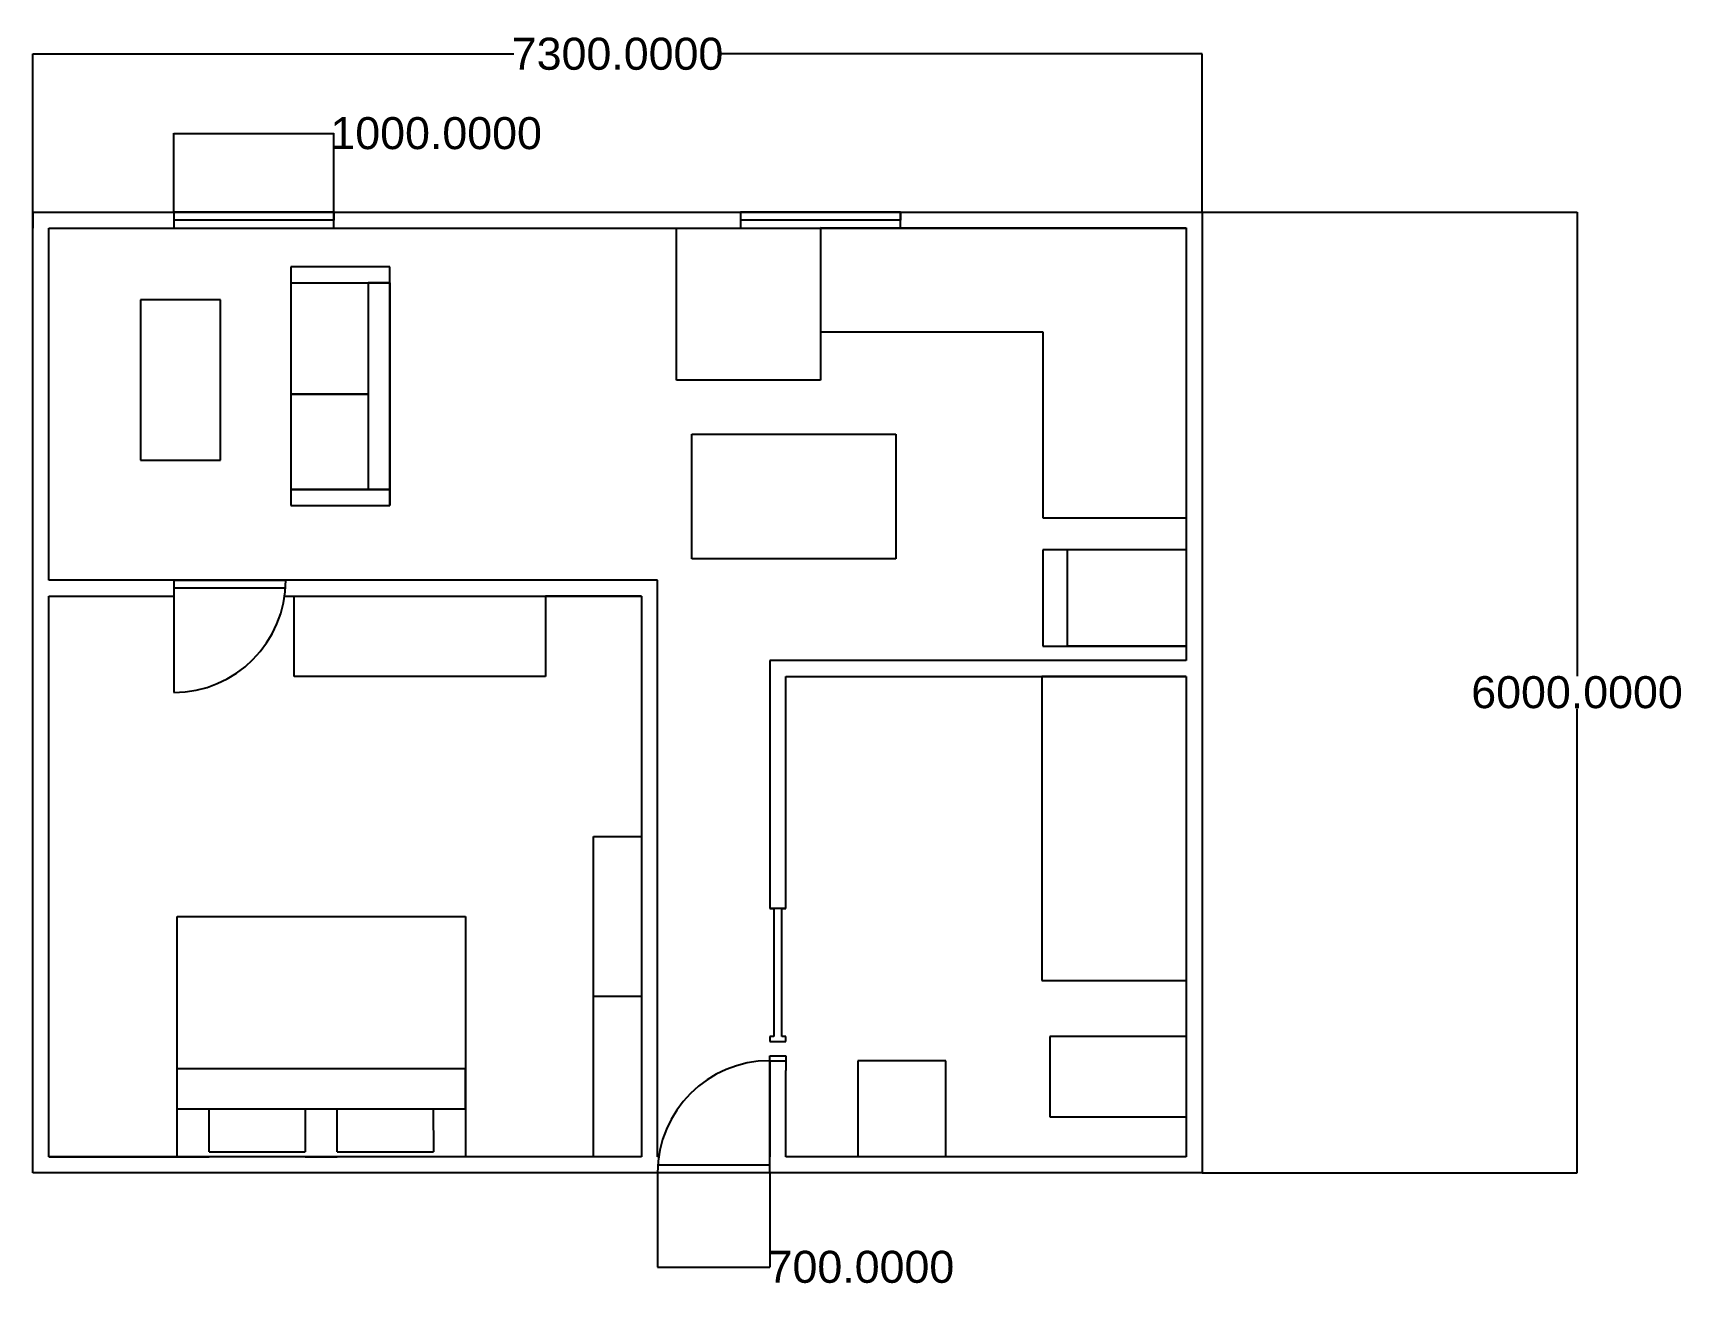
# Model space of a CAD drawing. Header units: inches. Extents: x 7140 to 17430, y 4344 to 12182.
import ezdxf

# ---------------------------------------------------------------- set-up
doc = ezdxf.new("R2010")
doc.units = ezdxf.units.IN
doc.header["$MEASUREMENT"] = 0
doc.styles.get("Standard").update_dxf_attribs({"font": 'arial.ttf'})
doc.dimstyles.get("Standard").update_dxf_attribs({"dimtxt": 200, "dimasz": 0.18, "dimexe": 0.18, "dimexo": 0.0625, "dimgap": 0.09, "dimtad": 0, "dimtih": 1, "dimtoh": 1, "dimdec": 4, "dimzin": 0, "dimdsep": 46, "dimtxsty": 'Standard', "dimcen": 0.09, "dimadec": 0, "dimazin": 0, "dimtfac": 1, "dimtdec": 4, "dimtofl": 0, "dimtmove": 0, "dimatfit": 3, "dimfxl": 1, "dimtolj": 1, "dimtzin": 0, "dimarcsym": 0})

# ---------------------------------------------------------------- blocks, each defined once
blk = doc.blocks.new('*D3')
at = {"color": 0, "lineweight": -2, "transparency": 16777216}
for p, q in [((7139.992943546036, 11063.72619601505), (7139.992943546036, 12050.88173654537)), ((7140.172943546037, 12050.70173654536), (10142.83609497851, 12050.70173654536)), ((14439.81294354604, 12050.70173654536), (11437.14979211357, 12050.70173654536)), ((14439.99294354604, 11063.72619601505), (14439.99294354604, 12050.88173654537))]:
    blk.add_line(p, q, dxfattribs=at)
at = {"color": 0, "transparency": 16777216}
for points in [[(7140.172943546037, 12050.73173654537), (7140.172943546037, 12050.67173654536), (7139.992943546036, 12050.70173654536)], [(14439.81294354604, 12050.73173654537), (14439.81294354604, 12050.67173654536), (14439.99294354604, 12050.70173654536)]]:
    blk.add_solid(points, dxfattribs=at)
at = {"layer": 'Defpoints', "color": 0, "transparency": 16777216}
for p in [(14439.99294354604, 12050.70173654536), (7139.992943546036, 11063.66369601505), (14439.99294354604, 11063.66369601505)]:
    blk.add_point(p, dxfattribs=at)
at = {"color": 0, "transparency": 16777216, "insert": (10789.99294354604, 12050.70173654536), "char_height": 200, "attachment_point": 5}
blk.add_mtext('\\A1;7300.0000', dxfattribs=at)
blk = doc.blocks.new('*D4')
at = {"color": 0, "lineweight": -2, "transparency": 16777216}
for p, q in [((14440.05544354604, 11063.66369601505), (16780.78740094156, 11063.66369601505)), ((16780.60740094156, 11063.48369601505), (16780.60740094156, 8165.868293559392)), ((16780.60740094156, 5063.843696015052), (16780.60740094156, 7961.459098470716)), ((14440.05544354604, 5063.663696015052), (16780.78740094156, 5063.663696015052))]:
    blk.add_line(p, q, dxfattribs=at)
at = {"color": 0, "transparency": 16777216}
for points in [[(16780.57740094156, 11063.48369601505), (16780.63740094156, 11063.48369601505), (16780.60740094156, 11063.66369601505)], [(16780.57740094156, 5063.843696015052), (16780.63740094156, 5063.843696015052), (16780.60740094156, 5063.663696015052)]]:
    blk.add_solid(points, dxfattribs=at)
at = {"layer": 'Defpoints', "color": 0, "transparency": 16777216}
for p in [(14439.99294354604, 11063.66369601505), (14439.99294354604, 5063.663696015052), (16780.60740094156, 5063.663696015052)]:
    blk.add_point(p, dxfattribs=at)
at = {"color": 0, "transparency": 16777216, "insert": (16780.60740094156, 8063.663696015047), "char_height": 200, "attachment_point": 5}
blk.add_mtext('\\A1;6000.0000', dxfattribs=at)
blk = doc.blocks.new('*D5')
at = {"color": 0, "lineweight": -2, "transparency": 16777216}
for p, q in [((8018.653847543525, 11063.72619601505), (8018.653847543525, 11555.08165750583)), ((8018.833847543525, 11554.90165750583), (9018.473847543524, 11554.90165750583)), ((9018.653847543525, 11063.72619601505), (9018.653847543525, 11555.08165750583)), ((9018.653847543525, 11554.90165750583), (9018.833847543525, 11554.90165750583))]:
    blk.add_line(p, q, dxfattribs=at)
at = {"color": 0, "transparency": 16777216}
for points in [[(8018.833847543525, 11554.93165750583), (8018.833847543525, 11554.87165750583), (8018.653847543525, 11554.90165750583)], [(9018.473847543524, 11554.93165750583), (9018.473847543524, 11554.87165750583), (9018.653847543525, 11554.90165750583)]]:
    blk.add_solid(points, dxfattribs=at)
at = {"layer": 'Defpoints', "color": 0, "transparency": 16777216}
for p in [(9018.653847543525, 11554.90165750583), (8018.653847543525, 11063.66369601505), (9018.653847543525, 11063.66369601505)]:
    blk.add_point(p, dxfattribs=at)
at = {"color": 0, "transparency": 16777216, "insert": (9657.39588028568, 11554.90165750583), "char_height": 200, "attachment_point": 5}
blk.add_mtext('\\A1;1000.0000', dxfattribs=at)
blk = doc.blocks.new('*D6')
at = {"color": 0, "lineweight": -2, "transparency": 16777216}
for p, q in [((11039.99774959355, 5063.60119601505), (11039.99774959355, 4474.782072134745)), ((11739.99774959355, 5063.60119601505), (11739.99774959355, 4474.782072134745)), ((11040.17774959355, 4474.962072134746), (11739.81774959355, 4474.962072134746)), ((11739.99774959355, 4474.962072134746), (11740.17774959355, 4474.962072134746))]:
    blk.add_line(p, q, dxfattribs=at)
at = {"color": 0, "transparency": 16777216}
for points in [[(11040.17774959355, 4474.992072134745), (11040.17774959355, 4474.932072134746), (11039.99774959355, 4474.962072134746)], [(11739.81774959355, 4474.992072134745), (11739.81774959355, 4474.932072134746), (11739.99774959355, 4474.962072134746)]]:
    blk.add_solid(points, dxfattribs=at)
at = {"layer": 'Defpoints', "color": 0, "transparency": 16777216}
for p in [(11039.99774959355, 5063.66369601505), (11739.99774959355, 5063.66369601505), (11739.99774959355, 4474.962072134746)]:
    blk.add_point(p, dxfattribs=at)
at = {"color": 0, "transparency": 16777216, "insert": (12309.64019161265, 4474.962072134746), "char_height": 200, "attachment_point": 5}
blk.add_mtext('\\A1;700.0000', dxfattribs=at)

msp = doc.modelspace()

# ---------------------------------------------------------------- linework, layer by layer
for p, q in [((7139.992943546036, 11063.66369601505), (14439.99294354604, 11063.66369601505)), ((7139.992943546036, 5063.66369601505), (7139.992943546036, 11063.66369601505)), ((7139.992943546036, 11063.66369601505), (7139.992943546036, 10963.66369601505)), ((8018.653847543525, 11063.66369601505), (9018.653847543525, 11063.66369601505)), ((9018.653847543525, 11063.66369601505), (8018.653847543525, 11063.66369601505)), ((8018.653847543525, 11063.66369601505), (8018.653847543525, 11013.66369601505)), ((9018.653847543525, 11013.66369601505), (8018.653847543525, 11013.66369601505)), ((8018.653847543525, 11013.66369601505), (8018.653847543525, 10963.66369601505)), ((9018.653847543525, 11063.66369601505), (9018.653847543525, 11013.66369601505)), ((9018.653847543525, 10963.66369601505), (9018.653847543525, 11063.66369601505)), ((11557.28067903494, 11063.66369601505), (12557.28067903494, 11063.66369601505)), ((12557.28067903494, 11063.66369601505), (11557.28067903494, 11063.66369601505)), ((11557.28067903494, 11063.66369601505), (11557.28067903494, 11013.66369601505)), ((12557.28067903494, 11013.66369601505), (11557.28067903494, 11013.66369601505)), ((11557.28067903494, 11013.66369601505), (11557.28067903494, 10963.66369601505)), ((12557.28067903494, 11063.66369601505), (12557.28067903494, 11013.66369601505)), ((12557.28067903494, 10963.66369601505), (12557.28067903494, 11063.66369601505)), ((14439.99294354604, 11063.66369601505), (14439.99294354604, 5063.66369601505)), ((7239.992943546036, 10963.66369601505), (14339.99774959355, 10963.66369601505)), ((7239.992943546035, 8763.66369601505), (7239.992943546036, 10963.66369601505)), ((8018.653847543525, 10963.66369601505), (9018.653847543525, 10963.66369601505)), ((11157.28067903494, 10013.66369601505), (11157.28067903494, 10963.66369601505)), ((11557.28067903494, 10963.66369601505), (12557.28067903494, 10963.66369601505)), ((14339.99774959355, 10963.66369601505), (12057.28067903494, 10964.64409715988)), ((12057.28067903494, 10964.64409715988), (12057.28067903494, 10314.64409715988)), ((12057.28067903494, 10963.66369601505), (12057.28067903494, 10013.66369601505)), ((14339.99774959355, 10964.64409715988), (14339.99774959355, 8263.66369601505)), ((8750.343406015134, 10720.45102426584), (8750.343406015134, 9230.246132047498)), ((9367.678528353921, 10720.45102426584), (8750.343406015134, 10720.45102426584)), ((8750.343406015134, 10720.45102426584), (8750.343406015134, 10620.45102426584)), ((9367.678528353921, 9230.246132047498), (9367.678528353921, 10720.45102426584)), ((8750.343406015134, 10620.45102426584), (9367.678528353921, 10620.45102426584)), ((9367.678528353921, 10620.45102426584), (9233.803299061314, 10620.45102426584)), ((9233.803299061314, 10620.45102426584), (9233.803299061314, 9330.246132047498)), ((9367.678528353921, 10620.45102426584), (9367.678528353921, 9230.246132047498)), ((9367.678528353921, 9925.34857815667), (9367.678528353921, 10620.45102426584)), ((9367.678528353921, 10620.45102426584), (9367.678528353921, 10620.45102426584)), ((7811.479029643233, 10514.90565208637), (7811.479029643233, 9814.905652086367)), ((8311.479029643233, 10514.90565208637), (7811.479029643233, 10514.90565208637)), ((8311.479029643233, 9514.905652086367), (8311.479029643233, 10514.90565208637)), ((12057.28067903494, 10314.64409715988), (13444.66485942999, 10314.64409715988)), ((13444.66485942999, 10314.64409715988), (13444.66485942999, 9153.166756291495)), ((12057.28067903494, 10013.66369601505), (11157.28067903494, 10013.66369601505)), ((9233.803299061314, 9925.34857815667), (8750.343406015134, 9925.34857815667)), ((8750.343406015134, 9925.34857815667), (9233.803299061314, 9925.34857815667)), ((9367.678528353921, 9330.246132047498), (9367.678528353921, 9925.34857815667)), ((7811.479029643233, 9814.905652086367), (7811.479029643233, 9514.905652086367)), ((11253.05244665546, 9675.939541903499), (12526.72871675005, 9675.939541903499)), ((11253.05244665546, 8897.020768702494), (11253.05244665546, 9675.939541903499)), ((12526.72871675005, 9675.939541903499), (12526.72871675005, 8897.020768702496)), ((7811.479029643233, 9514.905652086367), (8311.479029643233, 9514.905652086367)), ((9367.678528353921, 9330.246132047498), (8750.343406015134, 9330.246132047498)), ((8750.343406015134, 9330.246132047498), (9367.678528353921, 9330.246132047498)), ((9367.678528353921, 9230.246132047498), (9367.678528353921, 9330.246132047498)), ((9367.678528353921, 9230.246132047498), (9367.678528353921, 9330.246132047498)), ((8750.343406015134, 9230.246132047498), (9367.678528353921, 9230.246132047498)), ((13444.66485942999, 9153.166756291495), (14339.99774959355, 9153.166756291495)), ((14339.99774959355, 9153.166756291495), (14339.99774959355, 8953.166756291495)), ((14339.99774959355, 8953.166756291495), (13444.66485942999, 8953.166756291495)), ((13444.66485942999, 8953.166756291495), (13444.66485942999, 8353.166756291495)), ((13598.99874712585, 8353.166756291495), (13598.99874712585, 8953.166756291495)), ((12526.72871675005, 8897.020768702496), (11253.05244665546, 8897.020768702494)), ((11039.99294354604, 8763.66369601505), (7239.992943546036, 8763.66369601505)), ((8018.653847543525, 8763.66369601505), (8718.653847543525, 8763.663696015048)), ((8018.653847543525, 8763.66369601505), (8018.653847543525, 8063.66369601505)), ((11039.99294354604, 5163.66369601505), (11039.99294354604, 8763.66369601505)), ((7239.992943546036, 5163.663696015051), (7239.992943546035, 8663.66369601505)), ((7239.992943546036, 5163.663696015051), (7239.992943546036, 8663.66369601505)), ((7239.992943546036, 8663.66369601505), (8018.653847543524, 8663.663696015052)), ((8718.653847543525, 8713.66369601505), (8018.653847543525, 8713.66369601505)), ((8711.474170571075, 8663.66369601505), (10939.99294354604, 8663.66369601505)), ((8771.43787621439, 8163.66369601505), (8771.43787621439, 8663.66369601505)), ((10939.99294354604, 8663.66369601505), (10339.99294354604, 8663.66369601505)), ((10339.99294354604, 8663.66369601505), (10339.99294354604, 8163.66369601505)), ((10939.99294354604, 8663.66369601505), (10939.99294354604, 5163.66369601505)), ((13444.66485942999, 8353.166756291495), (14339.99774959355, 8353.166756291495)), ((14339.99774959355, 8353.166756291495), (13598.99874712585, 8353.166756291495)), ((14339.99774959355, 8263.66369601505), (11739.99774959355, 8263.66369601505)), ((11739.99774959355, 8263.66369601505), (11739.99774959355, 6713.66369601505)), ((10339.99294354604, 8163.66369601505), (8771.43787621439, 8163.66369601505)), ((11839.99774959355, 8163.66369601505), (14339.99774959355, 8163.66369601505)), ((11839.99774959355, 6713.663696015049), (11839.99774959355, 8163.66369601505)), ((14339.99774959355, 8163.66369601505), (13439.99774959355, 8163.66369601505)), ((13439.99774959355, 8163.66369601505), (13439.99774959355, 6263.66369601505)), ((14339.99774959355, 8163.663696015049), (14339.99774959355, 5163.66369601505)), ((10639.99294354604, 5163.663696015051), (10639.99294354604, 7163.663696015051)), ((10639.99294354604, 7163.663696015051), (10939.99294354604, 7163.663696015051)), ((10939.99294354604, 7163.663696015051), (10939.99294354604, 6163.663696015051)), ((11739.99774959355, 6713.66369601505), (11764.99774959355, 6713.66369601505)), ((11839.99774959355, 6713.663696015049), (11739.99774959355, 6713.663696015049)), ((11764.99774959355, 6713.66369601505), (11764.99774959355, 5913.66369601505)), ((11814.99774959355, 5913.66369601505), (11814.99774959355, 6713.663696015049)), ((11814.99774959355, 6713.663696015049), (11839.99774959355, 6713.663696015049)), ((8039.992943546036, 5163.663696015052), (8039.992943546036, 6663.663696015052)), ((8039.992943546036, 6663.663696015052), (9839.992943546036, 6663.663696015052)), ((9839.992943546036, 6663.663696015052), (9839.992943546036, 5163.663696015051)), ((13439.99774959355, 6263.66369601505), (14339.99774959355, 6263.66369601505)), ((14339.99774959355, 6263.66369601505), (14339.99774959355, 5913.66369601505)), ((10939.99294354604, 6163.663696015051), (10639.99294354604, 6163.663696015051)), ((11764.99774959355, 5913.66369601505), (11739.99774959355, 5913.66369601505)), ((11739.99774959355, 5913.66369601505), (11739.99774959355, 5883.66369601505)), ((11739.99774959355, 5913.66369601505), (11739.99774959355, 5883.66369601505)), ((11739.99774959355, 5883.66369601505), (11839.99774959355, 5883.66369601505)), ((11839.99774959355, 5913.66369601505), (11814.99774959355, 5913.66369601505)), ((11839.99774959355, 5903.66369601505), (11839.99774959355, 5913.66369601505)), ((11839.99774959355, 5883.66369601505), (11839.99774959355, 5913.66369601505)), ((11839.99774959355, 5883.66369601505), (11839.99774959355, 5903.950280752557)), ((11839.99774959355, 5883.66369601505), (11839.99774959355, 5903.66369601505)), ((14339.99774959355, 5913.66369601505), (13489.99774959355, 5913.66369601505)), ((13489.99774959355, 5913.66369601505), (13489.99774959355, 5413.66369601505)), ((11739.99774959355, 5763.66369601505), (11739.99774959355, 5793.66369601505)), ((11739.99774959355, 5793.66369601505), (11839.99774959355, 5793.66369601505)), ((11739.99774959355, 5063.66369601505), (11739.99774959355, 5763.66369601505)), ((11739.99774959355, 5763.66369601505), (11739.99774959355, 5163.66369601505)), ((11739.99774959355, 5703.148702386592), (11739.99774959355, 5763.66369601505)), ((11739.99774959355, 5763.66369601505), (11839.99774959355, 5763.66369601505)), ((11839.99774959355, 5793.66369601505), (11839.99774959355, 5763.66369601505)), ((11839.99774959355, 5763.66369601505), (11839.99774959355, 5703.148702386592)), ((12839.99774959355, 5763.663696015051), (12289.99774959355, 5763.663696015051)), ((12289.99774959355, 5763.663696015051), (12289.99774959355, 5163.663696015051)), ((12839.99774959355, 5163.663696015051), (12839.99774959355, 5763.663696015051)), ((9839.992943546036, 5713.663696015052), (8039.992943546036, 5713.663696015052)), ((9839.992943546036, 5463.663696015052), (9839.992943546036, 5713.663696015052)), ((11839.99774959355, 5163.66369601505), (11839.99774959355, 5703.148702386592)), ((8039.992943546036, 5163.663696015052), (8039.992943546036, 5463.663696015052)), ((8039.992943546036, 5463.663696015052), (9839.992943546036, 5463.663696015052)), ((8239.992943546036, 5193.663696015052), (8239.992943546036, 5463.663696015052)), ((8239.992943546036, 5463.663696015052), (8839.992943546036, 5463.663696015052)), ((8839.992943546036, 5463.663696015052), (8839.992943546036, 5193.663696015052)), ((9039.448016024902, 5193.663696015053), (9039.448016024904, 5463.663696015051)), ((9039.448016024904, 5463.663696015051), (9639.448016024904, 5463.663696015051)), ((9639.448016024904, 5463.663696015051), (9639.938450793923, 5193.663696015052)), ((13489.99774959355, 5413.66369601505), (14339.99774959355, 5413.66369601505)), ((14339.99774959355, 5413.66369601505), (14339.99774959355, 5163.66369601505)), ((7239.992943546036, 5163.663696015051), (8039.992943546036, 5163.663696015052)), ((10939.99294354604, 5163.663696015052), (7239.992943546036, 5163.663696015052)), ((8039.992943546036, 5163.663696015052), (8039.992943546036, 5193.663696015052)), ((8039.992943546036, 5163.663696015052), (8239.992943546036, 5163.663696015052)), ((8239.992943546036, 5193.663696015052), (8839.992943546036, 5193.663696015052)), ((9239.992943546036, 5163.663696015051), (8804.146622805682, 5163.663696015051)), ((8839.992943546036, 5163.663696015051), (9039.992943546036, 5163.663696015051)), ((9039.448016024904, 5193.663696015052), (9639.938450793923, 5193.663696015051)), ((9839.992943546036, 5163.663696015051), (9639.992943546036, 5163.663696015051)), ((10939.99294354604, 5163.663696015052), (10639.99294354604, 5163.663696015051)), ((11047.177426566, 5163.663696015051), (11039.99294354603, 5163.663696015052)), ((14339.99774959355, 5163.66369601505), (11839.99774959355, 5163.663696015051)), ((14339.99774959355, 5163.66369601505), (11839.99774959355, 5163.66369601505)), ((14339.99774959355, 5163.66369601505), (12839.99774959355, 5163.663696015051)), ((14439.99294354604, 5063.66369601505), (7139.992943546036, 5063.66369601505)), ((11039.99774959355, 5113.66369601505), (11739.99774959355, 5113.66369601505)), ((11739.99774959355, 5063.66369601505), (11039.99774959355, 5063.663696015052))]:
    msp.add_line(p, q)
for centre, start, end in [((8018.653847543525, 8763.66369601505), 270, 0), ((11739.99774959355, 5063.66369601505), 90, 180)]:
    msp.add_arc(centre, 700, start, end)

# ---------------------------------------------------------------- dimensions: what is measured, and where the dimension line sits
for base, p1, p2, picture, middle in [((14439.99294354604, 12050.70173654536), (7139.992943546036, 11063.66369601505), (14439.99294354604, 11063.66369601505), '*D3', (10789.99294354604, 12050.70173654536)), ((9018.653847543525, 11554.90165750583), (8018.653847543525, 11063.66369601505), (9018.653847543525, 11063.66369601505), '*D5', (9657.39588028568, 11554.90165750583)), ((11739.99774959355, 4474.962072134746), (11039.99774959355, 5063.66369601505), (11739.99774959355, 5063.66369601505), '*D6', (12309.64019161265, 4474.962072134746))]:
    dim = msp.add_linear_dim(base=base, p1=p1, p2=p2, dimstyle='Standard')
    dim.commit()
    dim.dimension.update_dxf_attribs({"geometry": picture, "text_midpoint": middle})
dim = msp.add_linear_dim(base=(16780.60740094156, 5063.663696015052), p1=(14439.99294354604, 11063.66369601505), p2=(14439.99294354603, 5063.66369601505), angle=90, dimstyle='Standard')
dim.commit()
dim.dimension.update_dxf_attribs({"geometry": '*D4', "text_midpoint": (16780.60740094156, 8063.663696015047)})

doc.saveas('drawing.dxf')
